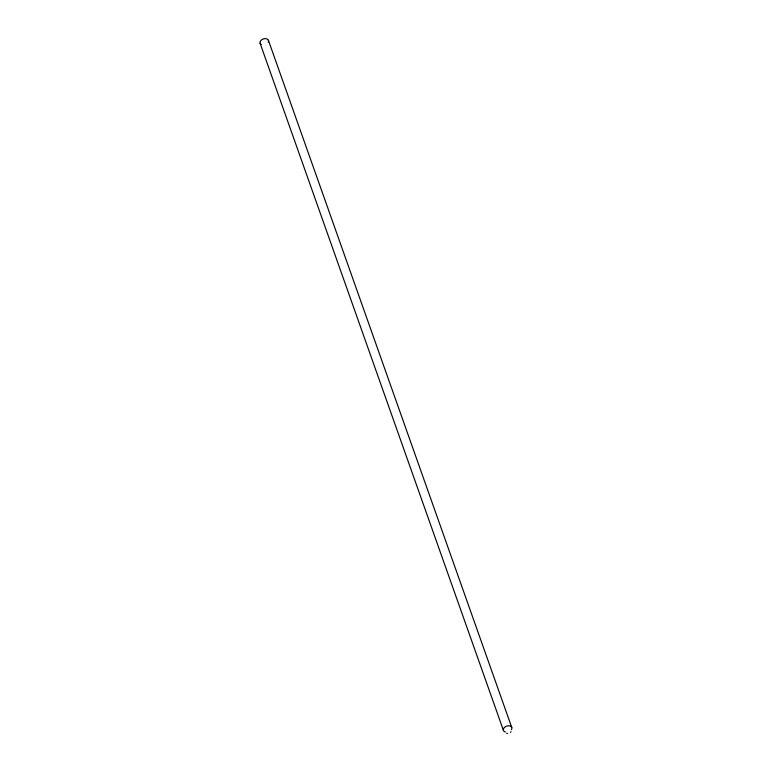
<?xml version="1.0" encoding="UTF-8"?>
<svg xmlns="http://www.w3.org/2000/svg" width="772" height="772" viewBox="0 0 772 772"><rect width="100%" height="100%" fill="white"/><g stroke="black" fill="none" stroke-linecap="round" stroke-linejoin="round"><path stroke-width="1.16" d="M511.083 731.702L510.466 732.348M507.6 733.4L506.635 733.294M268.424 40.318L511.778 727.513M260.087 43.251L503.441 730.447M505.361 732.02A4.42 2.991 -19.5 0 1 503.894 728.102A4.42 2.991 -19.5 0 1 509.645 725.892A4.42 2.991 -19.5 0 1 511.431 729.685M260.598 44.052A4.42 2.991 -19.5 0 1 263.821 38.793A4.42 2.991 -19.5 0 1 268.289 42.093M261.303 44.554A4.42 2.991 -19.5 0 1 260.994 44.371"/></g></svg>
